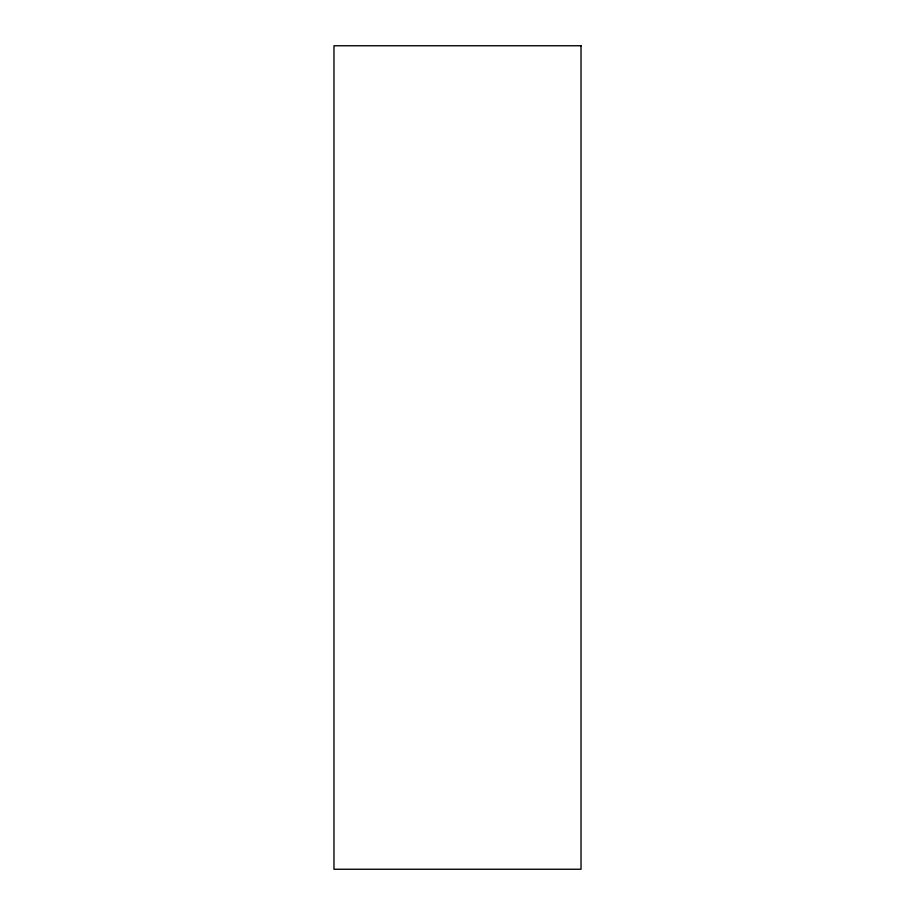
<?xml version="1.0" encoding="UTF-8"?>
<svg xmlns="http://www.w3.org/2000/svg" width="915" height="915" viewBox="0 0 915 915"><rect width="100%" height="100%" fill="white"/><g stroke="black" fill="none" stroke-linecap="round" stroke-linejoin="round"><path stroke-width="1.37" d="M581.025 45.75L333.975 45.75L333.975 869.25L581.025 869.25L581.025 45.75"/></g></svg>
